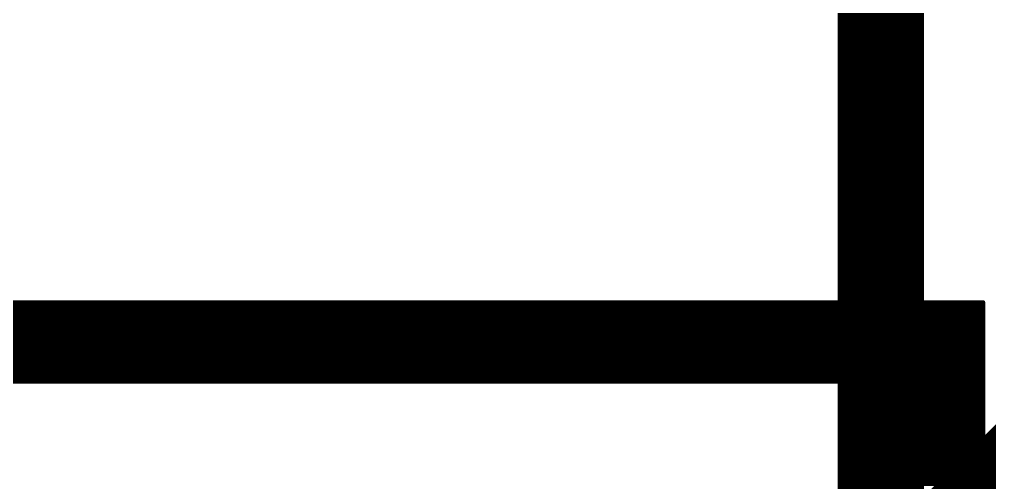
# Model space of a CAD drawing. Extents: x -15.2 to 71.4, y -14.5 to 36.9.
# Drawn here: x 28.404 to 31.26, y 21.055 to 22.417 of the extents above; entities that cross this region are included whole.
import ezdxf

# ---------------------------------------------------------------- set-up
doc = ezdxf.new("R2010")
doc.units = 0
for name, color, linetype in [('16', 132, 'CONTINUOUS'), ('21', 41, 'CONTINUOUS'), ('22', 40, 'CONTINUOUS')]:
    doc.layers.add(name, color=color, linetype=linetype)

msp = doc.modelspace()

# ---------------------------------------------------------------- linework, layer by layer
at = {"layer": '16', "const_width": 0.1524}
msp.add_lwpolyline([(37.338, 27.178), (24.384, 14.224)], dxfattribs=at)
at = {"layer": '21', "const_width": 0.254}
msp.add_lwpolyline([(30.94, 19.79), (30.94, 28.59)], dxfattribs=at)
at = {"layer": '22', "const_width": 0.01}
for points in [[(24.1408, 21.5855), (31.242, 21.5855)], [(31.242, 21.5855), (31.242, 19.0545)], [(22.098, 21.58), (31.242, 21.58)], [(22.098, 21.57), (31.242, 21.57)], [(22.098, 21.56), (31.242, 21.56)], [(22.098, 21.55), (31.242, 21.55)], [(22.098, 21.54), (31.242, 21.54)], [(22.098, 21.53), (31.242, 21.53)], [(22.098, 21.52), (31.242, 21.52)], [(22.098, 21.51), (31.242, 21.51)], [(22.098, 21.5), (31.242, 21.5)], [(22.098, 21.49), (31.242, 21.49)], [(22.098, 21.48), (31.242, 21.48)], [(22.098, 21.47), (31.242, 21.47)], [(22.098, 21.46), (31.242, 21.46)], [(22.098, 21.45), (31.242, 21.45)], [(22.098, 21.44), (31.242, 21.44)], [(22.098, 21.43), (31.242, 21.43)], [(22.098, 21.42), (31.242, 21.42)], [(22.098, 21.41), (31.242, 21.41)], [(22.098, 21.4), (31.242, 21.4)], [(22.098, 21.39), (31.242, 21.39)], [(22.098, 21.38), (31.242, 21.38)], [(22.098, 21.37), (31.242, 21.37)], [(22.098, 21.36), (31.242, 21.36)], [(31.007, 21.3505), (24.1408, 21.3505)], [(31.007, 19.2895), (31.007, 21.3505)], [(31.007, 21.35), (31.242, 21.35)], [(31.007, 21.34), (31.242, 21.34)], [(31.007, 21.33), (31.242, 21.33)], [(31.007, 21.32), (31.242, 21.32)], [(31.007, 21.31), (31.242, 21.31)], [(31.007, 21.3), (31.242, 21.3)], [(31.007, 21.29), (31.242, 21.29)], [(31.007, 21.28), (31.242, 21.28)], [(31.007, 21.27), (31.242, 21.27)], [(31.007, 21.26), (31.242, 21.26)], [(31.007, 21.25), (31.242, 21.25)], [(31.007, 21.24), (31.242, 21.24)], [(31.007, 21.23), (31.242, 21.23)], [(31.007, 21.22), (31.242, 21.22)], [(31.007, 21.21), (31.242, 21.21)], [(31.007, 21.2), (31.242, 21.2)], [(31.007, 21.19), (31.242, 21.19)], [(31.007, 21.18), (31.242, 21.18)], [(31.007, 21.17), (31.242, 21.17)], [(31.007, 21.16), (31.242, 21.16)], [(31.007, 21.15), (31.242, 21.15)], [(31.007, 21.14), (31.242, 21.14)], [(31.007, 21.13), (31.242, 21.13)], [(31.007, 21.12), (31.242, 21.12)], [(31.007, 21.11), (31.242, 21.11)], [(31.007, 21.1), (31.242, 21.1)], [(31.007, 21.09), (31.242, 21.09)], [(31.007, 21.08), (31.242, 21.08)], [(31.007, 21.07), (31.242, 21.07)], [(31.007, 21.06), (31.242, 21.06)], [(31.007, 21.05), (31.242, 21.05)]]:
    msp.add_lwpolyline(points, dxfattribs=at)
at = {"layer": '22', "const_width": 0.005}
for points in [[(31.2445, 21.5855, 1), (31.2395, 21.5855)], [(31.242, 21.583, 1), (31.242, 21.588)], [(31.242, 21.5775, 1), (31.242, 21.5825)], [(31.242, 21.5675, 1), (31.242, 21.5725)], [(31.242, 21.5575, 1), (31.242, 21.5625)], [(31.242, 21.5475, 1), (31.242, 21.5525)], [(31.242, 21.5375, 1), (31.242, 21.5425)], [(31.242, 21.5275, 1), (31.242, 21.5325)], [(31.242, 21.5175, 1), (31.242, 21.5225)], [(31.242, 21.5075, 1), (31.242, 21.5125)], [(31.242, 21.4975, 1), (31.242, 21.5025)], [(31.242, 21.4875, 1), (31.242, 21.4925)], [(31.242, 21.4775, 1), (31.242, 21.4825)], [(31.242, 21.4675, 1), (31.242, 21.4725)], [(31.242, 21.4575, 1), (31.242, 21.4625)], [(31.242, 21.4475, 1), (31.242, 21.4525)], [(31.242, 21.4375, 1), (31.242, 21.4425)], [(31.242, 21.4275, 1), (31.242, 21.4325)], [(31.242, 21.4175, 1), (31.242, 21.4225)], [(31.242, 21.4075, 1), (31.242, 21.4125)], [(31.242, 21.3975, 1), (31.242, 21.4025)], [(31.242, 21.3875, 1), (31.242, 21.3925)], [(31.242, 21.3775, 1), (31.242, 21.3825)], [(31.242, 21.3675, 1), (31.242, 21.3725)], [(31.242, 21.3575, 1), (31.242, 21.3625)], [(31.0095, 21.3505, 1), (31.0045, 21.3505)], [(31.007, 21.3525, 1), (31.007, 21.3475)], [(31.007, 21.3425, 1), (31.007, 21.3375)], [(31.007, 21.3325, 1), (31.007, 21.3275)], [(31.007, 21.348, 1), (31.007, 21.353)], [(31.242, 21.3475, 1), (31.242, 21.3525)], [(31.242, 21.3375, 1), (31.242, 21.3425)], [(31.242, 21.3275, 1), (31.242, 21.3325)], [(31.007, 21.3225, 1), (31.007, 21.3175)], [(31.007, 21.3125, 1), (31.007, 21.3075)], [(31.007, 21.3025, 1), (31.007, 21.2975)], [(31.242, 21.3175, 1), (31.242, 21.3225)], [(31.242, 21.3075, 1), (31.242, 21.3125)], [(31.242, 21.2975, 1), (31.242, 21.3025)], [(31.007, 21.2925, 1), (31.007, 21.2875)], [(31.007, 21.2825, 1), (31.007, 21.2775)], [(31.242, 21.2875, 1), (31.242, 21.2925)], [(31.242, 21.2775, 1), (31.242, 21.2825)], [(31.007, 21.2725, 1), (31.007, 21.2675)], [(31.007, 21.2625, 1), (31.007, 21.2575)], [(31.007, 21.2525, 1), (31.007, 21.2475)], [(31.242, 21.2675, 1), (31.242, 21.2725)], [(31.242, 21.2575, 1), (31.242, 21.2625)], [(31.242, 21.2475, 1), (31.242, 21.2525)], [(31.007, 21.2425, 1), (31.007, 21.2375)], [(31.007, 21.2325, 1), (31.007, 21.2275)], [(31.007, 21.2225, 1), (31.007, 21.2175)], [(31.242, 21.2375, 1), (31.242, 21.2425)], [(31.242, 21.2275, 1), (31.242, 21.2325)], [(31.242, 21.2175, 1), (31.242, 21.2225)], [(31.007, 21.2125, 1), (31.007, 21.2075)], [(31.007, 21.2025, 1), (31.007, 21.1975)], [(31.007, 21.1925, 1), (31.007, 21.1875)], [(31.242, 21.2075, 1), (31.242, 21.2125)], [(31.242, 21.1975, 1), (31.242, 21.2025)], [(31.242, 21.1875, 1), (31.242, 21.1925)], [(31.007, 21.1825, 1), (31.007, 21.1775)], [(31.007, 21.1725, 1), (31.007, 21.1675)], [(31.007, 21.1625, 1), (31.007, 21.1575)], [(31.242, 21.1775, 1), (31.242, 21.1825)], [(31.242, 21.1675, 1), (31.242, 21.1725)], [(31.242, 21.1575, 1), (31.242, 21.1625)], [(31.007, 21.1525, 1), (31.007, 21.1475)], [(31.007, 21.1425, 1), (31.007, 21.1375)], [(31.007, 21.1325, 1), (31.007, 21.1275)], [(31.242, 21.1475, 1), (31.242, 21.1525)], [(31.242, 21.1375, 1), (31.242, 21.1425)], [(31.242, 21.1275, 1), (31.242, 21.1325)], [(31.007, 21.1225, 1), (31.007, 21.1175)], [(31.007, 21.1125, 1), (31.007, 21.1075)], [(31.007, 21.1025, 1), (31.007, 21.0975)], [(31.242, 21.1175, 1), (31.242, 21.1225)], [(31.242, 21.1075, 1), (31.242, 21.1125)], [(31.242, 21.0975, 1), (31.242, 21.1025)], [(31.007, 21.0925, 1), (31.007, 21.0875)], [(31.007, 21.0825, 1), (31.007, 21.0775)], [(31.242, 21.0875, 1), (31.242, 21.0925)], [(31.242, 21.0775, 1), (31.242, 21.0825)], [(31.007, 21.0725, 1), (31.007, 21.0675)], [(31.007, 21.0625, 1), (31.007, 21.0575)], [(31.242, 21.0675, 1), (31.242, 21.0725)], [(31.242, 21.0575, 1), (31.242, 21.0625)]]:
    msp.add_lwpolyline(points, format="xyb", dxfattribs=at)

doc.saveas('drawing.dxf')
